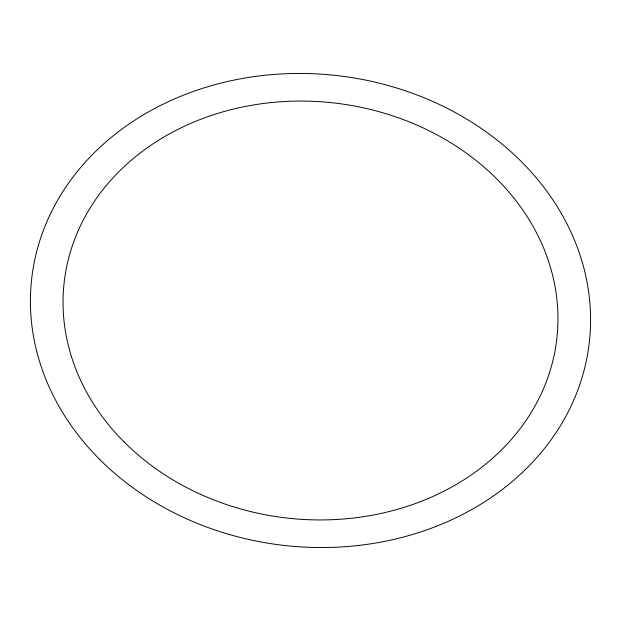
<?xml version="1.0" encoding="UTF-8"?>
<svg xmlns="http://www.w3.org/2000/svg" width="621" height="621" viewBox="0 0 621 621"><rect width="100%" height="100%" fill="white"/><g stroke="black" fill="none" stroke-linecap="round" stroke-linejoin="round"><path stroke-width="0.93" d="M99.539 459.292A280.63 236.415 6.6 0 0 575.535 395.919A280.63 236.415 6.6 0 0 256.419 76.29A280.63 236.415 6.6 0 0 99.539 459.292M124.115 441.958A247.934 208.873 6.6 0 0 544.664 385.967A247.934 208.873 6.6 0 0 262.722 103.575A247.934 208.873 6.6 0 0 124.115 441.958"/></g></svg>
